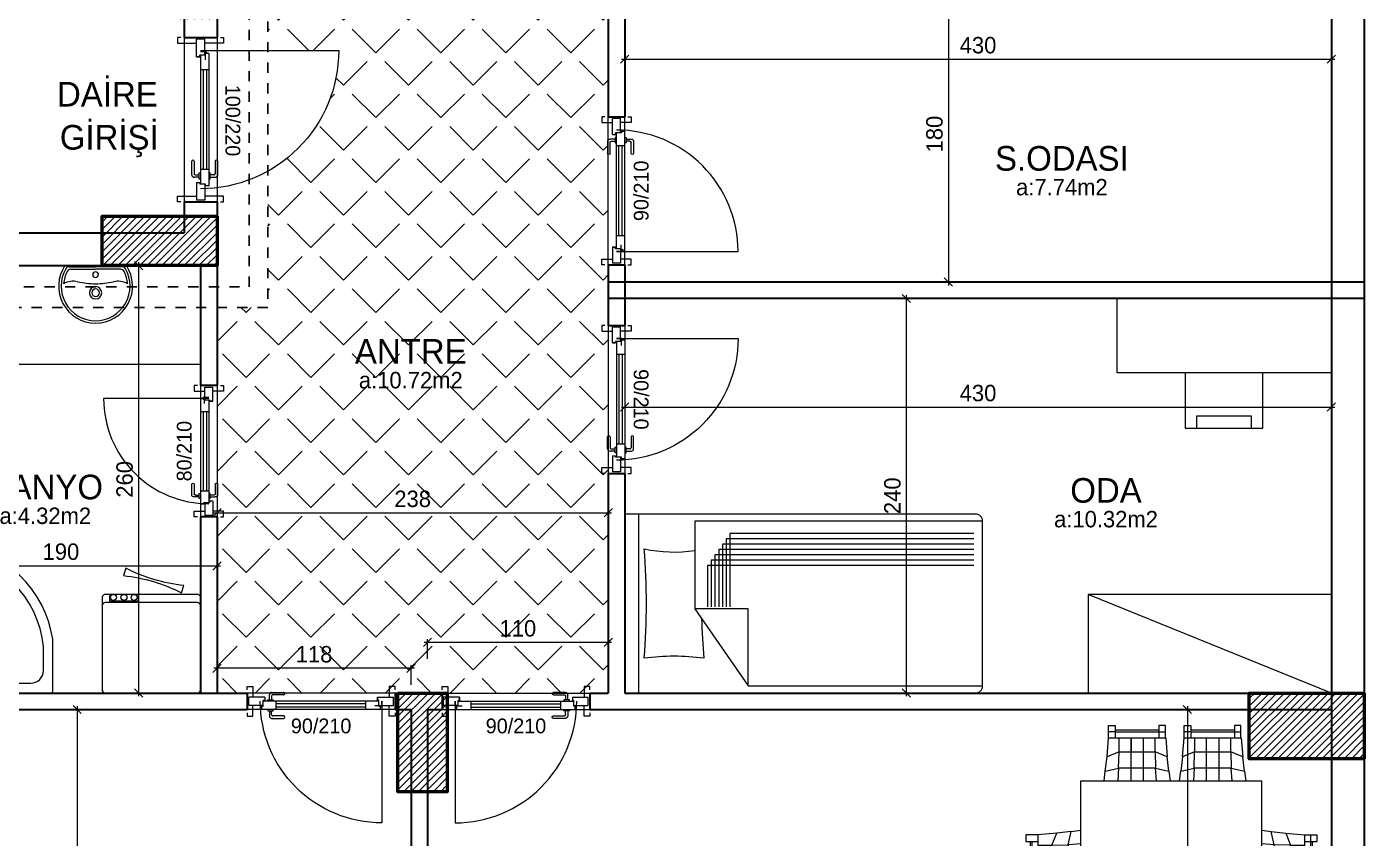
# Model space of a CAD drawing. Header units: centimetres. Extents: x 562865 to 1310255, y -148070 to 32737.
# Drawn here: x 648297 to 649111, y -26458 to -25964 of the extents above; entities that cross this region are included whole.
import ezdxf
from ezdxf.enums import TextEntityAlignment as Align

# ---------------------------------------------------------------- set-up
doc = ezdxf.new("R2010")
doc.units = ezdxf.units.CM
doc.header["$LTSCALE"] = 2.5
doc.linetypes.add('DASHED', pattern=[0.25, 0.125, -0.125])
doc.layers.get('0').update_dxf_attribs({"color": 86})
for name, color, linetype in [('alan', 7, 'Continuous'), ('kapi-yazi', 7, 'Continuous'), ('mahal', 7, 'Continuous'), ('tarama', 173, 'Continuous'), ('TARAMA KOLON', 252, 'Continuous')]:
    doc.layers.add(name, color=color, linetype=linetype)
for name, color, linetype, lineweight in [('DUVAR', 4, 'Continuous', 30), ('duvar-kesim', 7, 'Continuous', 0), ('iç ölçü', 106, 'Continuous', 18), ('kapi', 9, 'Continuous', 0), ('kolon', 1, 'Continuous', 53), ('TEFRIS', 33, 'Continuous', 0)]:
    doc.layers.add(name, color=color, linetype=linetype, lineweight=lineweight)
doc.styles.add('PINAR', font='comic.ttf')
doc.dimstyles.new('TEMİZ ÖLÇÜ', dxfattribs={"dimtxt": 10, "dimasz": 5, "dimexe": 1.8, "dimexo": 0.625, "dimgap": 3, "dimtad": 1, "dimdec": 0, "dimrnd": 0.5, "dimzin": 1, "dimdsep": 46, "dimtxsty": 'PINAR', "dimblk": 'OBLIQUE', "dimcen": 0.9, "dimdle": 2, "dimclrd": 256, "dimclre": 256, "dimclrt": 7, "dimadec": 0, "dimazin": 0, "dimtfac": 1, "dimtdec": 0, "dimtofl": 0, "dimtmove": 2, "dimatfit": 2, "dimfxl": 10, "dimfxlon": 1, "dimlwd": -1, "dimlwe": -1, "dimarcsym": 0})

# ---------------------------------------------------------------- blocks, each defined once
blk = doc.blocks.new('_Oblique')
at = {"color": 0, "linetype": 'ByBlock', "lineweight": -2}
blk.add_line((-0.5, -0.5), (0.5, 0.5), dxfattribs=at)
blk = doc.blocks.new('*D2248')
at = {"layer": 'Defpoints', "color": 0}
for p in [(648298.61, -26109.39), (648298.61, -26369.39), (648365.49, -26369.39)]:
    blk.add_point(p, dxfattribs=at)
at = {"layer": 'iç ölçü'}
for p, q in [((648365.49, -26107.39), (648365.49, -26371.39)), ((648355.49, -26109.39), (648367.29, -26109.39)), ((648355.49, -26369.39), (648367.29, -26369.39))]:
    blk.add_line(p, q, dxfattribs=at)
at = {"layer": 'iç ölçü', "linetype": 'ByBlock', "xscale": 5, "yscale": 5, "zscale": 5}
for p, rotation in [((648365.49, -26109.39), 90), ((648365.49, -26369.39), 270)]:
    blk.add_blockref('_Oblique', p, dxfattribs=dict(at, rotation=rotation))
at = {"layer": 'iç ölçü', "color": 7, "insert": (648356.98, -26239.39), "char_height": 10, "attachment_point": 5, "rotation": 90, "style": 'PINAR'}
blk.add_mtext('260', dxfattribs=at)
blk = doc.blocks.new('*D2249')
at = {"layer": 'Defpoints', "color": 0}
for p in [(648971.24, -26379.39), (648971.24, -26874.64), (649003.65, -26874.64)]:
    blk.add_point(p, dxfattribs=at)
at = {"layer": 'iç ölçü'}
for p, q in [((648993.65, -26379.39), (649005.45, -26379.39)), ((649003.65, -26377.39), (649003.65, -26876.64)), ((648993.65, -26874.64), (649005.45, -26874.64))]:
    blk.add_line(p, q, dxfattribs=at)
at = {"layer": 'iç ölçü', "linetype": 'ByBlock', "xscale": 5, "yscale": 5, "zscale": 5}
for p, rotation in [((649003.65, -26379.39), 90), ((649003.65, -26874.64), 270)]:
    blk.add_blockref('_Oblique', p, dxfattribs=dict(at, rotation=rotation))
at = {"layer": 'iç ölçü', "color": 7, "insert": (648995.05, -26627.01), "char_height": 10, "attachment_point": 5, "rotation": 90, "style": 'PINAR'}
blk.add_mtext('495', dxfattribs=at)
blk = doc.blocks.new('*D2258')
at = {"layer": 'Defpoints', "color": 0}
for p in [(648651.24, -26338.49), (648541.24, -26369.39), (648651.24, -26369.39)]:
    blk.add_point(p, dxfattribs=at)
at = {"layer": 'iç ölçü'}
for p, q in [((648539.24, -26338.49), (648653.24, -26338.49)), ((648541.24, -26348.49), (648541.24, -26336.69)), ((648651.24, -26348.49), (648651.24, -26336.69))]:
    blk.add_line(p, q, dxfattribs=at)
at = {"layer": 'iç ölçü', "linetype": 'ByBlock', "xscale": 5, "yscale": 5, "zscale": 5, "rotation": 180}
blk.add_blockref('_Oblique', (648541.24, -26338.49), dxfattribs=at)
at = {"layer": 'iç ölçü', "linetype": 'ByBlock', "xscale": 5, "yscale": 5, "zscale": 5}
blk.add_blockref('_Oblique', (648651.24, -26338.49), dxfattribs=at)
at = {"layer": 'iç ölçü', "color": 7, "insert": (648596.24, -26330.09), "char_height": 10, "attachment_point": 5, "style": 'PINAR'}
blk.add_mtext('110', dxfattribs=at)
blk = doc.blocks.new('*D2259')
at = {"layer": 'Defpoints', "color": 0}
for p in [(648413.2, -26354.33), (648413.2, -26369.39), (648531.24, -26369.39)]:
    blk.add_point(p, dxfattribs=at)
at = {"layer": 'iç ölçü'}
for p, q in [((648533.24, -26354.33), (648411.2, -26354.33)), ((648413.2, -26364.33), (648413.2, -26352.53)), ((648531.24, -26364.33), (648531.24, -26352.53))]:
    blk.add_line(p, q, dxfattribs=at)
at = {"layer": 'iç ölçü', "linetype": 'ByBlock', "xscale": 5, "yscale": 5, "zscale": 5, "rotation": 180}
blk.add_blockref('_Oblique', (648413.2, -26354.33), dxfattribs=at)
at = {"layer": 'iç ölçü', "linetype": 'ByBlock', "xscale": 5, "yscale": 5, "zscale": 5}
blk.add_blockref('_Oblique', (648531.24, -26354.33), dxfattribs=at)
at = {"layer": 'iç ölçü', "color": 7, "insert": (648472.22, -26345.87), "char_height": 10, "attachment_point": 5, "style": 'PINAR'}
blk.add_mtext('118', dxfattribs=at)
blk = doc.blocks.new('*D2261')
at = {"layer": 'Defpoints', "color": 0}
for p in [(648223.2, -26253.68), (648413.2, -26253.68), (648413.2, -26292.05)]:
    blk.add_point(p, dxfattribs=at)
at = {"layer": 'iç ölçü'}
for p, q in [((648223.2, -26282.05), (648223.2, -26293.85)), ((648413.2, -26282.05), (648413.2, -26293.85)), ((648221.2, -26292.05), (648415.2, -26292.05))]:
    blk.add_line(p, q, dxfattribs=at)
at = {"layer": 'iç ölçü', "linetype": 'ByBlock', "xscale": 5, "yscale": 5, "zscale": 5, "rotation": 180}
blk.add_blockref('_Oblique', (648223.2, -26292.05), dxfattribs=at)
at = {"layer": 'iç ölçü', "linetype": 'ByBlock', "xscale": 5, "yscale": 5, "zscale": 5}
blk.add_blockref('_Oblique', (648413.2, -26292.05), dxfattribs=at)
at = {"layer": 'iç ölçü', "color": 7, "insert": (648318.2, -26283.46), "char_height": 10, "attachment_point": 5, "style": 'PINAR'}
blk.add_mtext('190', dxfattribs=at)
blk = doc.blocks.new('*D2262')
at = {"layer": 'Defpoints', "color": 0}
for p in [(648309.81, -26379.39), (648309.81, -26739.39), (648328.05, -26739.39)]:
    blk.add_point(p, dxfattribs=at)
at = {"layer": 'iç ölçü'}
for p, q in [((648318.05, -26379.39), (648329.85, -26379.39)), ((648328.05, -26377.39), (648328.05, -26741.39)), ((648318.05, -26739.39), (648329.85, -26739.39))]:
    blk.add_line(p, q, dxfattribs=at)
at = {"layer": 'iç ölçü', "linetype": 'ByBlock', "xscale": 5, "yscale": 5, "zscale": 5}
for p, rotation in [((648328.05, -26379.39), 90), ((648328.05, -26739.39), 270)]:
    blk.add_blockref('_Oblique', p, dxfattribs=dict(at, rotation=rotation))
at = {"layer": 'iç ölçü', "color": 7, "insert": (648319.54, -26559.39), "char_height": 10, "attachment_point": 5, "rotation": 90, "style": 'PINAR'}
blk.add_mtext('360', dxfattribs=at)
blk = doc.blocks.new('*D2264')
at = {"layer": 'Defpoints', "color": 0}
for p in [(648413.2, -26248.79), (648651.24, -26258.79), (648651.24, -26259.7)]:
    blk.add_point(p, dxfattribs=at)
at = {"layer": 'iç ölçü'}
for p, q in [((648413.2, -26249.7), (648413.2, -26261.5)), ((648411.2, -26259.7), (648653.24, -26259.7)), ((648651.24, -26259.42), (648651.24, -26261.5))]:
    blk.add_line(p, q, dxfattribs=at)
at = {"layer": 'iç ölçü', "linetype": 'ByBlock', "xscale": 5, "yscale": 5, "zscale": 5, "rotation": 180}
blk.add_blockref('_Oblique', (648413.2, -26259.7), dxfattribs=at)
at = {"layer": 'iç ölçü', "linetype": 'ByBlock', "xscale": 5, "yscale": 5, "zscale": 5}
blk.add_blockref('_Oblique', (648651.24, -26259.7), dxfattribs=at)
at = {"layer": 'iç ölçü', "color": 7, "insert": (648532.22, -26251.32), "char_height": 10, "attachment_point": 5, "style": 'PINAR'}
blk.add_mtext('238', dxfattribs=at)
blk = doc.blocks.new('fm-door1')
at = {"linetype": 'Continuous'}
for p, q in [((0, 25), (0, -25)), ((100, 25), (0, 25)), ((79.7, 31.8), (79.7, -0.3)), ((84, 27.6), (127.8, 27.6)), ((90, 50), (910, 50)), ((90, 50), (90, 30)), ((100, 30), (90, 30)), ((100, 30), (100, -5)), ((100, 30), (100, -5)), ((100, 0), (900, 0)), ((190, 50), (190, 0)), ((810, 50), (810, 0)), ((910, 30), (900, 30)), ((900, 30), (900, -5)), ((900, 25), (1000, 25)), ((910, 50), (910, 30)), ((1000, 25), (1000, -25)), ((110, -25), (0, -25)), ((100, -5), (110, -5)), ((110, -5), (100, -5)), ((110, -5), (110, -25)), ((110, -25), (110, -5)), ((890, -25), (890, -5)), ((890, -5), (900, -5)), ((890, -25), (1000, -25))]:
    blk.add_line(p, q, dxfattribs=at)
at = {"color": 8, "linetype": 'Continuous'}
for p, q in [((190, 35), (810, 35)), ((190, 15), (810, 15))]:
    blk.add_line(p, q, dxfattribs=at)
at = {"linetype": 'Continuous'}
for points in [[(857.6, 58.1), (857.6, 88.9, 0.414214), (842.4, 104.1), (758.6, 104.1, 1), (758.6, 88.9), (834.8, 88.9, -0.414214), (842.4, 81.3), (842.4, 58.1)], [(857.6, -8.1), (857.6, -38.9, -0.414214), (842.4, -54.1), (758.6, -54.1, -1), (758.6, -38.9), (834.8, -38.9, 0.414214), (842.4, -31.3), (842.4, -8.1)]]:
    blk.add_lwpolyline(points, format="xyb", dxfattribs=at)
for points in [[(869, 50), (869, 58.1), (831, 58.1), (831, 50)], [(869, 0), (869, -8.1), (831, -8.1), (831, 0)]]:
    blk.add_lwpolyline(points, dxfattribs=at)
blk.add_circle((84, 31.8), 4.26, dxfattribs=at)
blk = doc.blocks.new('Lav-1')
for p, q in [((-18.7083, 0), (18.7083, 0)), ((-15.105, -2.2), (0, -2.2)), ((15.105, -2.2), (0, -2.2))]:
    blk.add_line(p, q)
at = {"color": 8}
for p in [(-15.9925, -0.7), (15.9925, -0.7)]:
    blk.add_line(p, (0, -0.7), dxfattribs=at)
for centre, radius, start, end in [((0, -12.5), 22.5, 146.251011, 270), ((0, -12.5), 22.5, 270, 33.748989), ((0, -12.5), 19.5, 152.688782, 175.764074), ((-15.105, -4.7), 2.5, 90, 152.688782), ((15.105, -4.7), 2.5, 27.311218, 90), ((0, -12.5), 19.5, 4.235926, 27.311218), ((-13.5377, -21.504), 12, 77.387843, 119.499625), ((0, 39), 50, 257.387843, 270), ((0, 39), 50, 270, 282.612157), ((13.5377, -21.504), 12, 60.500375, 102.612157)]:
    blk.add_arc(centre, radius, start, end)
for centre, radius, start, end in [((0, -12.5), 21, 149.821029, 270), ((-15.9925, -3.2), 2.5, 90, 149.821029), ((0, -5.5), 1.75, 90, 270), ((0, -12.5), 21, 270, 30.178971), ((0, -5.5), 1.75, 270, 90), ((15.9925, -3.2), 2.5, 30.178971, 90), ((0, -16.5), 3.75, 90, 270), ((0, -16.5), 2.3, 90, 270), ((0, -16.5), 3.75, 270, 90), ((0, -16.5), 2.3, 270, 90)]:
    blk.add_arc(centre, radius, start, end, dxfattribs=at)
blk = doc.blocks.new('C.Mak')
at = {"color": 8}
for p, q in [((25.69, -56.11), (8.15, -56.11)), ((8.15, -56.11), (8.15, -59.29)), ((25.69, -59.29), (25.69, -56.11))]:
    blk.add_line(p, q, dxfattribs=at)
blk.add_lwpolyline([(-27.67, 0, 0.414214), (-29.72, -2.05), (-29.72, -57.95, 0.414214), (-27.67, -60), (28.23, -60, 0.414214), (30.28, -57.95), (30.28, -2.05, 0.414214), (28.23, 0)], format="xyb", close=True)
blk.add_lwpolyline([(-29.72, -52.95, 0.414214), (-27.67, -55), (28.23, -55, 0.414214), (30.28, -52.95)], format="xyb")
blk.add_lwpolyline([(15.87, -75.96), (17.21, -71.43, -0.091234), (-18.18, -60.91), (-19.53, -65.44, -0.091234)], format="xyb", close=True, dxfattribs=at)
for centre in [(10.72, -58.18), (16.92, -58.18), (23.32, -58.18)]:
    blk.add_circle(centre, 1.82, dxfattribs=at)
blk = doc.blocks.new('Dus-1')
for points in [[(90.17, -30.9), (90.17, -1.18, 0.414214), (88.99, 0), (0, 0)], [(0, 0), (0, -88.82, 0.414214), (1.18, -90), (32.74, -90)], [(84.75, -27.05), (84.75, -13.27, 0.414214), (77.1, -5.62), (13.68, -5.62, 0.414214), (6.03, -13.27), (6.03, -76.68, 0.414214), (13.68, -84.33), (28.13, -84.33)]]:
    blk.add_lwpolyline(points, format="xyb")
at = {"color": 8}
for radius in [4.36, 3.36]:
    blk.add_circle((18.4, -18.38), radius, dxfattribs=at)
for centre, radius, start, end in [((22.42, -22.07), 62.53, 275.23511, 355.43389), ((22.48, -22.58), 68.19, 278.64966, 352.99976)]:
    blk.add_arc(centre, radius, start, end)
blk = doc.blocks.new('Table-3')
at = {"color": 33}
for p, q in [((-37.64, 84.6), (-33.63, 84.6)), ((-37.64, 77.23), (-37.64, 84.6)), ((-33.63, 84.6), (-33.63, 77.23)), ((-33.63, 81.9), (-7.07, 81.9)), ((-7.07, 84.6), (-7.07, 77.23)), ((-3.12, 84.6), (-7.07, 84.6)), ((-3.12, 77.23), (-3.12, 84.6)), ((8.32, 84.6), (12.33, 84.6)), ((8.32, 77.23), (8.32, 84.6)), ((12.33, 84.6), (12.33, 77.23)), ((12.39, 81.9), (38.88, 81.9)), ((38.88, 84.6), (38.88, 77.23)), ((42.89, 84.6), (38.88, 84.6)), ((42.89, 77.23), (42.89, 84.6)), ((-37.7, 77.23), (-2.93, 77.23)), ((-33.63, 80.85), (-37.64, 80.85)), ((-33.56, 80.85), (-3.12, 80.85)), ((12.33, 80.85), (8.32, 80.85)), ((8.32, 77.23), (43.03, 77.23)), ((12.39, 80.85), (42.89, 80.85)), ((-54.53, 51.07), (55.45, 51.07)), ((-54.53, -48.92), (-54.53, 51.07)), ((55.45, 51.07), (55.45, -48.92)), ((-88.12, 18.13), (-88.12, 14.12)), ((-80.69, 18.13), (-88.12, 18.13)), ((-80.69, 18.2), (-80.69, -16.58)), ((81.61, 18.2), (81.61, -16.58)), ((81.61, 18.13), (89.04, 18.13)), ((85.23, 18.13), (85.23, -16.44)), ((89.04, 18.13), (89.04, 14.12)), ((-88.12, 14.12), (-80.69, 14.12)), ((-85.36, 14.12), (-85.36, -12.43)), ((-84.31, 14.12), (-84.31, -16.44)), ((81.61, 14.12), (89.04, 14.12)), ((86.28, 14.12), (86.28, -12.43)), ((-88.12, -12.43), (-88.12, -16.44)), ((-80.69, -12.43), (-88.12, -12.43)), ((81.61, -12.43), (89.04, -12.43)), ((89.04, -12.43), (89.04, -16.44)), ((-88.12, -16.44), (-80.69, -16.44)), ((89.04, -16.44), (81.61, -16.44)), ((55.45, -48.92), (-54.53, -48.92)), ((-2.93, -75.15), (-37.7, -75.15)), ((-37.64, -82.51), (-37.64, -75.15)), ((-3.12, -78.76), (-37.64, -78.76)), ((-33.63, -75.15), (-33.63, -82.51)), ((-33.63, -79.82), (-7.07, -79.82)), ((-7.07, -78.76), (-7.07, -75.15)), ((-7.07, -78.83), (-7.07, -79.82)), ((-7.07, -79.88), (-7.07, -82.51)), ((-3.12, -75.15), (-3.12, -82.51)), ((43.03, -75.15), (8.32, -75.15)), ((8.32, -82.51), (8.32, -75.15)), ((8.32, -78.76), (42.89, -78.76)), ((12.33, -75.15), (12.33, -82.51)), ((12.33, -79.82), (38.88, -79.82)), ((38.88, -75.15), (38.88, -79.82)), ((38.88, -79.88), (38.88, -82.51)), ((42.89, -82.51), (42.89, -75.15)), ((-33.63, -82.51), (-37.64, -82.51)), ((-7.07, -82.51), (-3.12, -82.51)), ((12.33, -82.51), (8.32, -82.51)), ((42.89, -82.51), (38.88, -82.51))]:
    blk.add_line(p, q, dxfattribs=at)
for p, q in [((-38.62, 65.66), (-37.7, 77.23)), ((-31.32, 68.69), (-31.32, 77.23)), ((-24.03, 51), (-24.03, 77.23)), ((-23.96, 77.23), (-24.03, 68.69)), ((-16.66, 77.23), (-16.66, 51)), ((-9.37, 68.69), (-9.37, 77.23)), ((-2.93, 77.23), (-2, 65.66)), ((7.33, 65.66), (8.32, 77.23)), ((14.69, 77.23), (14.69, 68.69)), ((21.99, 51), (21.99, 77.23)), ((29.35, 77.23), (29.35, 51)), ((36.65, 68.69), (36.65, 77.23)), ((43.03, 77.23), (43.95, 65.66)), ((-39.67, 56.85), (-38.62, 65.66)), ((-31.32, 68.69), (-38.62, 65.66)), ((-31.59, 58.7), (-31.32, 68.69)), ((-31.32, 68.69), (-9.37, 68.69)), ((-9.37, 68.69), (-9.1, 58.7)), ((-2, 65.66), (-9.37, 68.69)), ((-0.95, 56.85), (-2, 65.66)), ((7.33, 65.66), (6.28, 56.85)), ((14.69, 68.69), (7.33, 65.66)), ((14.43, 58.7), (14.69, 68.69)), ((14.69, 68.69), (36.65, 68.69)), ((36.65, 68.69), (36.91, 58.7)), ((43.95, 65.66), (36.65, 68.69)), ((45.06, 56.85), (43.95, 65.66)), ((-39.67, 56.85), (-31.59, 58.7)), ((-31.59, 58.7), (-32.11, 51)), ((-9.1, 58.7), (-31.59, 58.7)), ((-9.1, 58.7), (-0.95, 56.85)), ((-8.51, 51), (-9.1, 58.7)), ((6.28, 56.85), (14.43, 58.7)), ((14.43, 58.7), (13.9, 51)), ((36.91, 58.7), (14.43, 58.7)), ((36.91, 58.7), (45.06, 56.85)), ((37.5, 51), (36.91, 58.7)), ((-40.4, 51.07), (-39.67, 56.85)), ((-0.95, 56.85), (-0.16, 51.07)), ((5.56, 51.07), (6.28, 56.85)), ((45.06, 56.85), (45.85, 51.07)), ((-69.19, 19.12), (-80.69, 18.2)), ((-72.15, 11.82), (-69.19, 19.12)), ((-60.38, 20.17), (-69.19, 19.12)), ((-62.22, 12.02), (-60.38, 20.17)), ((-60.38, 20.17), (-54.53, 20.9)), ((55.52, 20.9), (61.24, 20.17)), ((63.08, 12.02), (61.24, 20.17)), ((61.24, 20.17), (70.11, 19.12)), ((70.11, 19.12), (81.61, 18.2)), ((70.11, 19.12), (73.07, 11.82)), ((-80.69, 11.82), (-72.15, 11.82)), ((-72.15, 11.82), (-62.22, 12.02)), ((-72.15, -10.13), (-72.15, 11.82)), ((-54.46, 12.61), (-62.22, 12.02)), ((-62.22, 12.02), (-62.22, -10.4)), ((63.08, 12.02), (55.45, 12.61)), ((63.08, -10.4), (63.08, 12.02)), ((73.07, 11.82), (63.08, 12.02)), ((73.07, -10.13), (73.07, 11.82)), ((73.07, 11.82), (81.61, 11.82)), ((-54.46, 4.46), (-80.69, 4.46)), ((55.45, 4.46), (81.61, 4.46)), ((-80.69, -2.84), (-54.46, -2.84)), ((81.61, -2.84), (55.45, -2.84)), ((-72.15, -10.13), (-80.69, -10.13)), ((-62.22, -10.4), (-72.15, -10.13)), ((-69.19, -17.5), (-72.15, -10.13)), ((-62.22, -10.4), (-54.46, -11.05)), ((-60.38, -18.55), (-62.22, -10.4)), ((55.45, -11.05), (63.08, -10.4)), ((63.08, -10.4), (61.24, -18.55)), ((73.07, -10.13), (63.08, -10.4)), ((70.11, -17.5), (73.07, -10.13)), ((81.61, -10.13), (73.07, -10.13)), ((-80.69, -16.58), (-69.19, -17.5)), ((-60.38, -18.55), (-69.19, -17.5)), ((-54.53, -19.34), (-60.38, -18.55)), ((61.24, -18.55), (55.52, -19.34)), ((61.24, -18.55), (70.11, -17.5)), ((81.61, -16.58), (70.11, -17.5)), ((-39.67, -54.77), (-40.4, -48.98)), ((-31.59, -56.61), (-39.67, -54.77)), ((-39.67, -54.77), (-38.62, -63.58)), ((-31.59, -56.61), (-32.18, -48.92)), ((-31.32, -66.6), (-31.59, -56.61)), ((-9.1, -56.61), (-31.59, -56.61)), ((-24.03, -48.92), (-24.03, -75.15)), ((-16.66, -48.92), (-16.66, -75.15)), ((-9.37, -66.6), (-9.1, -56.61)), ((-9.1, -56.61), (-8.45, -48.92)), ((-0.95, -54.77), (-9.1, -56.61)), ((-2, -63.58), (-0.95, -54.77)), ((-0.16, -48.98), (-0.95, -54.77)), ((6.28, -54.77), (5.56, -48.98)), ((6.28, -54.77), (14.43, -56.61)), ((7.33, -63.58), (6.28, -54.77)), ((14.43, -56.61), (13.84, -48.92)), ((14.43, -56.61), (14.69, -66.6)), ((36.91, -56.61), (14.43, -56.61)), ((21.99, -48.92), (21.99, -75.15)), ((29.35, -75.15), (29.35, -48.92)), ((36.65, -66.6), (36.91, -56.61)), ((37.57, -48.92), (36.91, -56.61)), ((36.91, -56.61), (45.06, -54.77)), ((45.06, -54.77), (43.95, -63.58)), ((45.06, -54.77), (45.85, -48.98)), ((-38.62, -63.58), (-31.32, -66.6)), ((-37.7, -75.15), (-38.62, -63.58)), ((-9.37, -66.6), (-2, -63.58)), ((-2.93, -75.15), (-2, -63.58)), ((7.33, -63.58), (8.32, -75.15)), ((14.69, -66.6), (7.33, -63.58)), ((43.95, -63.58), (36.65, -66.6)), ((43.03, -75.15), (43.95, -63.58)), ((-31.32, -66.6), (-31.32, -75.15)), ((-31.32, -66.6), (-9.37, -66.6)), ((-23.96, -75.15), (-24.03, -66.6)), ((-9.37, -75.15), (-9.37, -66.6)), ((14.69, -66.6), (36.65, -66.6)), ((14.69, -75.15), (14.69, -66.6)), ((36.65, -66.6), (36.65, -75.15))]:
    blk.add_line(p, q)
blk = doc.blocks.new('*D2312')
at = {"layer": 'Defpoints', "color": 0}
for p in [(648878.56, -25939.39), (648858.23, -26119.39), (648878.56, -26119.39)]:
    blk.add_point(p, dxfattribs=at)
at = {"layer": 'iç ölçü'}
for p, q in [((648868.23, -25939.39), (648856.43, -25939.39)), ((648858.23, -25937.39), (648858.23, -26121.39)), ((648868.23, -26119.39), (648856.43, -26119.39))]:
    blk.add_line(p, q, dxfattribs=at)
at = {"layer": 'iç ölçü', "linetype": 'ByBlock', "xscale": 5, "yscale": 5, "zscale": 5}
for p, rotation in [((648858.23, -25939.39), 90), ((648858.23, -26119.39), 270)]:
    blk.add_blockref('_Oblique', p, dxfattribs=dict(at, rotation=rotation))
at = {"layer": 'iç ölçü', "color": 7, "insert": (648849.77, -26029.39), "char_height": 10, "attachment_point": 5, "rotation": 90, "style": 'PINAR'}
blk.add_mtext('180', dxfattribs=at)
blk = doc.blocks.new('*D2313')
at = {"layer": 'Defpoints', "color": 0}
for p in [(648837.6, -26129.39), (648832.6, -26369.39), (648837.6, -26369.39)]:
    blk.add_point(p, dxfattribs=at)
at = {"layer": 'iç ölçü'}
for p, q in [((648836.98, -26129.39), (648830.8, -26129.39)), ((648832.6, -26127.39), (648832.6, -26371.39)), ((648836.98, -26369.39), (648830.8, -26369.39))]:
    blk.add_line(p, q, dxfattribs=at)
at = {"layer": 'iç ölçü', "linetype": 'ByBlock', "xscale": 5, "yscale": 5, "zscale": 5}
for p, rotation in [((648832.6, -26129.39), 90), ((648832.6, -26369.39), 270)]:
    blk.add_blockref('_Oblique', p, dxfattribs=dict(at, rotation=rotation))
at = {"layer": 'iç ölçü', "color": 7, "insert": (648824.19, -26249.39), "char_height": 10, "attachment_point": 5, "rotation": 90, "style": 'PINAR'}
blk.add_mtext('240', dxfattribs=at)
blk = doc.blocks.new('*D2314')
at = {"layer": 'Defpoints', "color": 0}
for p in [(648661.24, -26179.38), (649091.24, -26179.38), (649091.24, -26195.4)]:
    blk.add_point(p, dxfattribs=at)
at = {"layer": 'iç ölçü'}
for p, q in [((648661.24, -26185.4), (648661.24, -26197.2)), ((649091.24, -26185.4), (649091.24, -26197.2)), ((648659.24, -26195.4), (649093.24, -26195.4))]:
    blk.add_line(p, q, dxfattribs=at)
at = {"layer": 'iç ölçü', "linetype": 'ByBlock', "xscale": 5, "yscale": 5, "zscale": 5, "rotation": 180}
blk.add_blockref('_Oblique', (648661.24, -26195.4), dxfattribs=at)
at = {"layer": 'iç ölçü', "linetype": 'ByBlock', "xscale": 5, "yscale": 5, "zscale": 5}
blk.add_blockref('_Oblique', (649091.24, -26195.4), dxfattribs=at)
at = {"layer": 'iç ölçü', "color": 7, "insert": (648876.24, -26186.97), "char_height": 10, "attachment_point": 5, "style": 'PINAR'}
blk.add_mtext('430', dxfattribs=at)
blk = doc.blocks.new('*D2315')
at = {"layer": 'Defpoints', "color": 0}
for p in [(648661.24, -25979.14), (649091.24, -25979.14), (649091.24, -25983.78)]:
    blk.add_point(p, dxfattribs=at)
at = {"layer": 'iç ölçü'}
for p, q in [((648659.24, -25983.78), (649093.24, -25983.78)), ((648661.24, -25979.77), (648661.24, -25985.58)), ((649091.24, -25979.77), (649091.24, -25985.58))]:
    blk.add_line(p, q, dxfattribs=at)
at = {"layer": 'iç ölçü', "linetype": 'ByBlock', "xscale": 5, "yscale": 5, "zscale": 5, "rotation": 180}
blk.add_blockref('_Oblique', (648661.24, -25983.78), dxfattribs=at)
at = {"layer": 'iç ölçü', "linetype": 'ByBlock', "xscale": 5, "yscale": 5, "zscale": 5}
blk.add_blockref('_Oblique', (649091.24, -25983.78), dxfattribs=at)
at = {"layer": 'iç ölçü', "color": 7, "insert": (648876.24, -25975.35), "char_height": 10, "attachment_point": 5, "style": 'PINAR'}
blk.add_mtext('430', dxfattribs=at)
blk = doc.blocks.new('G$C0735DA1E')
at = {"color": 42}
for p, q in [((0, 108.9), (0, 0)), ((8.51, 108.9), (0, 108.9)), ((8.51, 0), (8.51, 108.9)), ((217.8, 104.59), (42.74, 104.59)), ((42.74, 104.59), (42.74, 51.22)), ((42.74, 51.22), (75.09, 4.31)), ((75.09, 51.22), (42.74, 51.22)), ((75.09, 4.31), (75.09, 51.22)), ((10.29, 0), (0, 0)), ((75.09, 4.31), (217.8, 4.31))]:
    blk.add_line(p, q, dxfattribs=at)
for p, q in [((213.49, 108.9), (8.51, 108.9)), ((217.8, 4.31), (217.8, 104.59)), ((8.51, 0), (213.49, 0))]:
    blk.add_line(p, q)
at = {"color": 8}
for p, q in [((59.48, 90.51), (59.48, 52.43)), ((212.41, 90.51), (59.48, 90.51)), ((61.77, 93.74), (61.77, 52.43)), ((212.41, 93.74), (61.77, 93.74)), ((64.05, 96.98), (64.05, 52.43)), ((212.41, 96.98), (64.05, 96.98)), ((212.41, 84.04), (54.92, 84.04)), ((54.92, 84.04), (54.92, 52.43)), ((212.41, 87.27), (57.2, 87.27)), ((57.2, 87.27), (57.2, 52.43)), ((212.41, 77.57), (50.35, 77.57)), ((50.35, 77.57), (50.35, 52.43)), ((212.41, 80.8), (52.63, 80.8)), ((52.63, 80.8), (52.63, 52.43))]:
    blk.add_line(p, q, dxfattribs=at)
for centre, start, end in [((213.49, 104.59), 359.99996, 90.00004), ((213.49, 4.31), 269.99996, 0.00004)]:
    blk.add_arc(centre, 4.31, start, end)
for centre, radius, start, end in [((-392.71, 54.41), 405.93, 355.2981, 4.7019), ((30.01, 173.57), 87.79, 258.06799, 278.34062), ((417.07, 54.41), 370.41, 181.39769, 185.15396), ((30.01, -112.77), 135.13, 82.28082, 97.71918)]:
    blk.add_arc(centre, radius, start, end, dxfattribs=at)
blk = doc.blocks.new('G$C7B943698')
at = {"layer": 'TEFRIS'}
blk.add_lwpolyline([(41.29, 45.15), (41.29, 78.78), (88.6, 78.78), (88.6, 45.15)], dxfattribs=at)
for points in [[(48.1, 78.78), (81.62, 78.78), (81.62, 71.66), (48.1, 71.66)], [(0, 0), (130.27, 0), (130.27, 45.15), (0, 45.15)]]:
    blk.add_lwpolyline(points, close=True, dxfattribs=at)
blk = doc.blocks.new('SB')
at = {"layer": 'TARAMA KOLON'}
h = blk.add_hatch(dxfattribs=at)
h.set_pattern_fill('ANSI31', color=256, angle=7e-15)
h.paths.add_polyline_path([(655327.34, -25829.39), (655302.34, -25829.39), (655302.34, -25959.39), (655327.34, -25959.39)])
h.paths.add_polyline_path([(655437.34, -24424.14), (655477.34, -24424.14), (655477.34, -24494.14), (655437.34, -24494.14)])
h.paths.add_polyline_path([(655327.34, -25359.39), (655297.34, -25359.39), (655297.34, -25469.39), (655327.34, -25469.39)])
h.paths.add_polyline_path([(655327.34, -26079.39), (655327.34, -26109.39), (655257.34, -26109.39), (655257.34, -26079.39)])
h.paths.add_polyline_path([(654229.3, -24849.39), (654229.3, -24889.39), (654299.3, -24889.39), (654299.3, -24849.39)])
h.paths.add_polyline_path([(654269.3, -25899.39), (654229.3, -25899.39), (654229.3, -25829.39), (654269.3, -25829.39)])
h.paths.add_polyline_path([(654229.3, -25444.39), (654229.3, -25469.39), (654379.3, -25469.39), (654379.3, -25444.39)])
h.paths.add_polyline_path([(655112.34, -26369.39), (655142.34, -26369.39), (655142.34, -26429.39), (655112.34, -26429.39)])
h.paths.add_polyline_path([(654997.34, -26079.39), (654997.34, -26109.39), (654927.34, -26109.39), (654927.34, -26079.39)])
h.paths.add_polyline_path([(655437.34, -24889.39), (655467.34, -24889.39), (655467.34, -24829.39), (655437.34, -24829.39)])
h.paths.add_polyline_path([(655112.34, -26834.64), (655142.34, -26834.64), (655142.34, -26894.64), (655112.34, -26894.64)])
h.paths.add_polyline_path([(654787.34, -26369.39), (654817.34, -26369.39), (654817.34, -26429.39), (654787.34, -26429.39)])
h.paths.add_polyline_path([(655437.34, -26824.64), (655477.34, -26824.64), (655477.34, -26894.64), (655437.34, -26894.64)])
h.paths.add_polyline_path([(654299.3, -26369.39), (654299.3, -26409.39), (654229.3, -26409.39), (654229.3, -26369.39)])
h.paths.add_polyline_path([(654777.34, -26824.64), (654817.34, -26824.64), (654817.34, -26894.64), (654777.34, -26894.64)])
h.paths.add_polyline_path([(655437.34, -26369.39), (655467.34, -26369.39), (655467.34, -26429.39), (655437.34, -26429.39)])
h.paths.add_polyline_path([(655985.38, -25829.39), (656025.38, -25829.39), (656025.38, -25899.39), (655985.38, -25899.39)])
h.paths.add_polyline_path([(654927.34, -25959.39), (654927.34, -25359.39), (655177.34, -25359.39), (655177.34, -25389.39), (654952.35, -25389.39), (654952.35, -25729.39), (655177.34, -25729.39), (655177.34, -25754.39), (654952.34, -25754.39), (654952.34, -25934.39), (655177.34, -25934.39), (655177.34, -25959.39)])
h.paths.add_polyline_path([(654777.34, -24424.14), (654817.34, -24424.14), (654817.34, -24494.14), (654777.34, -24494.14)])
h.paths.add_polyline_path([(655985.38, -26824.64), (656025.38, -26824.64), (656025.38, -26894.64), (655985.38, -26894.64)])
h.paths.add_polyline_path([(654229.3, -24424.14), (654269.3, -24424.14), (654269.3, -24494.14), (654229.3, -24494.14)])
h.paths.add_polyline_path([(655107.34, -24424.14), (655147.34, -24424.14), (655147.34, -24494.14), (655107.34, -24494.14)])
h.paths.add_polyline_path([(655985.38, -24424.14), (656025.38, -24424.14), (656025.38, -24494.14), (655985.38, -24494.14)])
h.paths.add_polyline_path([(656025.38, -24849.39), (656025.38, -24889.39), (655955.38, -24889.39), (655955.38, -24849.39)])
h.paths.add_polyline_path([(654817.34, -24889.39), (654787.34, -24889.39), (654787.34, -24829.39), (654817.34, -24829.39)])
h.paths.add_polyline_path([(655114.84, -24849.39), (655139.84, -24849.39), (655139.84, -24999.39), (655114.84, -24999.39)])
h.paths.add_polyline_path([(656025.38, -26369.39), (656025.38, -26409.39), (655955.38, -26409.39), (655955.38, -26369.39)])
h.paths.add_polyline_path([(654229.3, -26824.64), (654269.3, -26824.64), (654269.3, -26894.64), (654229.3, -26894.64)])
h.paths.add_polyline_path([(656025.38, -25444.39), (656025.38, -25469.39), (655875.38, -25469.39), (655875.38, -25444.39)])
at = {"layer": 'kolon'}
for points in [[(655327.34, -26079.39), (655327.34, -26109.39), (655257.34, -26109.39), (655257.34, -26079.39)], [(655437.34, -26369.39), (655467.34, -26369.39), (655467.34, -26429.39), (655437.34, -26429.39)], [(656025.38, -26369.39), (656025.38, -26409.39), (655955.38, -26409.39), (655955.38, -26369.39)]]:
    blk.add_lwpolyline(points, close=True, dxfattribs=at)

msp = doc.modelspace()

# ---------------------------------------------------------------- hatches: boundary and pattern name
at = {"layer": 'tarama'}
h = msp.add_hatch(dxfattribs=at)
h.set_pattern_fill('ANGLE', color=256, scale=4, angle=45)
h.set_pattern_definition([(45, (-6914.145, 0), (-19.7565635, 19.7565635), [20.32, -7.62]), (135, (-6914.145, 0), (-19.7565635, -19.7565635), [20.32, -7.62])])
edge = h.paths.add_edge_path()
edge.add_line((648431.52, -26369.39), (648435.02, -26369.39))
edge.add_line((648435.02, -26369.39), (648445.48, -26369.39))
edge.add_ellipse((648446.39, -26370.5), major_axis=(0, -1.52), ratio=0.88, start_angle=540, end_angle=582.86953, ccw=False)
edge.add_line((648446.39, -26368.98), (648453.77, -26368.98))
edge.add_ellipse((648453.77, -26369.74), major_axis=(0, -0.76), ratio=0.88, start_angle=477.76263, end_angle=540, ccw=False)
edge.add_line((648454.36, -26369.39), (648518.02, -26369.39))
edge.add_line((648518.02, -26369.39), (648521.52, -26369.39))
edge.add_line((648521.52, -26369.39), (648550.08, -26369.39))
edge.add_line((648550.08, -26369.39), (648553.58, -26369.39))
edge.add_line((648553.58, -26369.39), (648617.25, -26369.39))
edge.add_ellipse((648617.84, -26369.74), major_axis=(0, -0.76), ratio=0.88, start_angle=180, end_angle=242.23737, ccw=False)
edge.add_line((648617.84, -26368.98), (648625.22, -26368.98))
edge.add_ellipse((648625.22, -26370.5), major_axis=(0, -1.52), ratio=0.88, start_angle=137.13047, end_angle=180, ccw=False)
edge.add_line((648626.13, -26369.39), (648636.58, -26369.39))
edge.add_line((648636.58, -26369.39), (648640.08, -26369.39))
edge.add_line((648640.08, -26369.39), (648651.24, -26369.39))
edge.add_line((648651.24, -26369.39), (648651.24, -26235.75))
edge.add_line((648651.24, -26235.75), (648651.24, -26232.25))
edge.add_line((648651.24, -26232.25), (648651.24, -26221.79))
edge.add_ellipse((648652.35, -26220.88), major_axis=(1.52, 0), ratio=0.88, start_angle=540, end_angle=582.86953, ccw=False)
edge.add_line((648650.83, -26220.88), (648650.83, -26213.51))
edge.add_ellipse((648651.59, -26213.51), major_axis=(0.76, 0), ratio=0.88, start_angle=477.76263, end_angle=540, ccw=False)
edge.add_line((648651.24, -26212.92), (648651.24, -26149.25))
edge.add_line((648651.24, -26149.25), (648651.24, -26145.75))
edge.add_line((648651.24, -26145.75), (648651.24, -26129.39))
edge.add_line((648651.24, -26129.39), (648651.24, -26119.39))
edge.add_line((648651.24, -26119.39), (648651.24, -26108.9))
edge.add_line((648651.24, -26108.9), (648651.24, -26105.4))
edge.add_line((648651.24, -26105.4), (648651.24, -26041.73))
edge.add_ellipse((648651.59, -26041.14), major_axis=(0.76, 0), ratio=0.88, start_angle=180, end_angle=242.23737, ccw=False)
edge.add_line((648650.83, -26041.14), (648650.83, -26033.77))
edge.add_ellipse((648652.35, -26033.77), major_axis=(1.52, 0), ratio=0.88, start_angle=137.13047, end_angle=180, ccw=False)
edge.add_line((648651.24, -26032.86), (648651.24, -26022.4))
edge.add_line((648651.24, -26022.4), (648651.24, -26018.9))
edge.add_line((648651.24, -26018.9), (648651.24, -25939.39))
edge.add_line((648651.24, -25939.39), (648633.2, -25939.39))
edge.add_line((648633.2, -25939.39), (648629.7, -25939.39))
edge.add_line((648629.7, -25939.39), (648619.24, -25939.39))
edge.add_ellipse((648618.33, -25938.27), major_axis=(0, 1.52), ratio=0.88, start_angle=540, end_angle=582.86953, ccw=False)
edge.add_line((648618.33, -25939.8), (648610.96, -25939.8))
edge.add_ellipse((648610.96, -25939.04), major_axis=(0, 0.76), ratio=0.88, start_angle=477.76263, end_angle=540, ccw=False)
edge.add_line((648610.36, -25939.39), (648546.7, -25939.39))
edge.add_line((648546.7, -25939.39), (648543.2, -25939.39))
edge.add_line((648543.2, -25939.39), (648533.2, -25939.39))
edge.add_line((648533.2, -25939.39), (648444.14, -25939.39))
edge.add_line((648444.14, -25939.39), (648444.14, -25978.6))
edge.add_line((648444.14, -25978.6), (648487.2, -25978.6))
edge.add_arc((648403.2, -25978.6), 84, 299.16734, 360, ccw=False)
edge.add_line((648444.14, -26051.95), (648444.14, -26134.8))
edge.add_line((648444.14, -26134.8), (648413.2, -26134.8))
edge.add_line((648413.2, -26134.8), (648413.2, -26182.24))
edge.add_line((648413.2, -26182.24), (648413.2, -26185.74))
edge.add_line((648413.2, -26185.74), (648413.2, -26241.89))
edge.add_ellipse((648412.85, -26242.41), major_axis=(0.76, 0), ratio=0.78, start_angle=0, end_angle=62.23737, ccw=False)
edge.add_line((648413.61, -26242.41), (648413.61, -26248.95))
edge.add_ellipse((648412.09, -26248.95), major_axis=(-1.52, 0), ratio=0.78, start_angle=137.13047, end_angle=180, ccw=False)
edge.add_line((648413.2, -26249.75), (648413.2, -26258.74))
edge.add_line((648413.2, -26258.74), (648413.2, -26262.24))
edge.add_line((648413.2, -26262.24), (648413.2, -26369.39))
edge.add_line((648413.2, -26369.39), (648431.52, -26369.39))
h.paths.add_polyline_path([(648584.05, -26319.68), (648608.43, -26319.68), (648608.43, -26340.49), (648584.05, -26340.49)], flags=24)
h.paths.add_polyline_path([(648460.21, -26335.41), (648484.23, -26335.41), (648484.23, -26356.33), (648460.21, -26356.33)], flags=24)
h.paths.add_polyline_path([(648518.01, -26240.94), (648546.43, -26240.94), (648546.43, -26261.7), (648518.01, -26261.7)], flags=24)
h.paths.add_polyline_path([(648496.17, -26171.01), (648565.34, -26171.01), (648565.34, -26187.39), (648496.17, -26187.39)], flags=24)
h.paths.add_polyline_path([(648492.7, -26149.02), (648570.13, -26149.02), (648570.13, -26173.81), (648492.7, -26173.81)], flags=24)

# ---------------------------------------------------------------- linework, layer by layer
at = {"layer": 'DUVAR'}
for p, q in [((649111.24, -25639.39), (649111.24, -26894.64)), ((649091.24, -25659.39), (649091.24, -26874.64)), ((648651.24, -25939.39), (648651.24, -26018.9)), ((648661.24, -25939.39), (648661.24, -26018.9)), ((648393.2, -25959.39), (648393.2, -25970.6)), ((648413.2, -25959.39), (648413.2, -25970.6)), ((648393.2, -25970.6), (648413.2, -25970.6)), ((648651.24, -26018.9), (648661.24, -26018.9)), ((648393.2, -26070.6), (648393.2, -26089.39)), ((648393.2, -26070.6), (648413.2, -26070.6)), ((648413.2, -26070.6), (648413.2, -26109.39)), ((648033.2, -26089.39), (648393.2, -26089.39)), ((648013.2, -26109.39), (648413.2, -26109.39)), ((648403.2, -26109.39), (648403.2, -26182.24)), ((648413.2, -26109.39), (648413.2, -26182.24)), ((648651.24, -26108.9), (648651.24, -26145.75)), ((648651.24, -26108.9), (648661.24, -26108.9)), ((648661.24, -26108.9), (648661.24, -26145.75)), ((649111.24, -26119.39), (648651.24, -26119.39)), ((649111.24, -26129.39), (648651.24, -26129.39)), ((648651.24, -26145.75), (648661.24, -26145.75)), ((648413.2, -26182.24), (648403.2, -26182.24)), ((648651.24, -26235.75), (648651.24, -26369.39)), ((648651.24, -26235.75), (648661.24, -26235.75)), ((648661.24, -26235.75), (648661.24, -26369.39)), ((648403.2, -26262.24), (648403.2, -26369.39)), ((648413.2, -26262.24), (648403.2, -26262.24)), ((648413.2, -26262.24), (648413.2, -26369.39)), ((648223.2, -26369.39), (648431.52, -26369.39)), ((648431.52, -26369.39), (648431.52, -26379.39)), ((648521.52, -26369.39), (648550.08, -26369.39)), ((648521.52, -26369.39), (648521.52, -26379.39)), ((648550.08, -26369.39), (648550.08, -26379.39)), ((648640.08, -26369.39), (648651.24, -26369.39)), ((648640.08, -26369.39), (648640.08, -26379.39)), ((648661.24, -26369.39), (649091.24, -26369.39)), ((648223.2, -26379.39), (648431.52, -26379.39)), ((648521.52, -26379.39), (648531.24, -26379.39)), ((648531.24, -26379.39), (648531.24, -26894.64)), ((648541.24, -26379.39), (648541.24, -26894.64)), ((648541.24, -26379.39), (648550.08, -26379.39)), ((648640.08, -26379.39), (649091.24, -26379.39))]:
    msp.add_line(p, q, dxfattribs=at)
at = {"layer": 'duvar-kesim'}
for p, q in [((648393.2, -25970.6), (648393.2, -26070.6)), ((648413.2, -25970.6), (648413.2, -26070.6)), ((648651.24, -26108.9), (648651.24, -26018.9)), ((648661.24, -26108.9), (648661.24, -26018.9)), ((648651.24, -26145.75), (648651.24, -26235.75)), ((648661.24, -26145.75), (648661.24, -26235.75)), ((648403.2, -26182.24), (648403.2, -26262.24)), ((648413.2, -26182.24), (648413.2, -26262.24)), ((648521.52, -26369.39), (648431.52, -26369.39)), ((648550.08, -26369.39), (648640.08, -26369.39)), ((648521.52, -26379.39), (648431.52, -26379.39)), ((648550.08, -26379.39), (648640.08, -26379.39))]:
    msp.add_line(p, q, dxfattribs=at)
at = {"layer": 'kapi'}
for points in [[(648391.2, -25970.6), (648389.2, -25970.6), (648389.2, -25974.1), (648400.7, -25974.1)], [(648415.2, -25970.6), (648417.2, -25970.6), (648417.2, -25974.1), (648405.7, -25974.1)], [(648649.24, -26018.9), (648647.24, -26018.9), (648647.24, -26022.4), (648653.74, -26022.4)], [(648663.24, -26018.9), (648665.24, -26018.9), (648665.24, -26022.4), (648658.74, -26022.4)], [(648391.2, -26070.6), (648389.2, -26070.6), (648389.2, -26067.1), (648400.7, -26067.1)], [(648415.2, -26070.6), (648417.2, -26070.6), (648417.2, -26067.1), (648405.7, -26067.1)], [(648649.24, -26108.9), (648647.24, -26108.9), (648647.24, -26105.4), (648653.74, -26105.4)], [(648663.24, -26108.9), (648665.24, -26108.9), (648665.24, -26105.4), (648658.74, -26105.4)], [(648649.24, -26145.75), (648647.24, -26145.75), (648647.24, -26149.25), (648653.74, -26149.25)], [(648663.24, -26145.75), (648665.24, -26145.75), (648665.24, -26149.25), (648658.74, -26149.25)], [(648401.2, -26182.24), (648399.2, -26182.24), (648399.2, -26185.74), (648405.7, -26185.74)], [(648415.2, -26182.24), (648417.2, -26182.24), (648417.2, -26185.74), (648410.7, -26185.74)], [(648649.24, -26235.75), (648647.24, -26235.75), (648647.24, -26232.25), (648653.74, -26232.25)], [(648663.24, -26235.75), (648665.24, -26235.75), (648665.24, -26232.25), (648658.74, -26232.25)], [(648401.2, -26262.24), (648399.2, -26262.24), (648399.2, -26258.74), (648405.7, -26258.74)], [(648415.2, -26262.24), (648417.2, -26262.24), (648417.2, -26258.74), (648410.7, -26258.74)], [(648431.52, -26367.39), (648431.52, -26365.39), (648435.02, -26365.39), (648435.02, -26371.89)], [(648521.52, -26367.39), (648521.52, -26365.39), (648518.02, -26365.39), (648518.02, -26371.89)], [(648550.08, -26367.39), (648550.08, -26365.39), (648553.58, -26365.39), (648553.58, -26371.89)], [(648640.08, -26367.39), (648640.08, -26365.39), (648636.58, -26365.39), (648636.58, -26371.89)], [(648431.52, -26381.39), (648431.52, -26383.39), (648435.02, -26383.39), (648435.02, -26376.89)], [(648521.52, -26381.39), (648521.52, -26383.39), (648518.02, -26383.39), (648518.02, -26376.89)], [(648550.08, -26381.39), (648550.08, -26383.39), (648553.58, -26383.39), (648553.58, -26376.89)], [(648640.08, -26381.39), (648640.08, -26383.39), (648636.58, -26383.39), (648636.58, -26376.89)]]:
    msp.add_lwpolyline(points, dxfattribs=at)
for points in [[(648403.2, -25978.6), (648487.2, -25978.6, -0.414214), (648403.2, -26062.6, -0.414214)], [(648656.24, -26100.9), (648730.24, -26100.9, 0.414214), (648656.24, -26026.9, 0.414214)], [(648656.24, -26153.75), (648730.24, -26153.75, -0.414214), (648656.24, -26227.75, -0.414214)], [(648408.2, -26190.24), (648344.2, -26190.24, 0.414214), (648408.2, -26254.24, 0.414214)], [(648513.52, -26374.39), (648513.52, -26448.39, -0.414214), (648439.52, -26374.39, -0.414214)], [(648558.08, -26374.39), (648558.08, -26448.39, 0.414214), (648632.08, -26374.39, 0.414214)]]:
    msp.add_lwpolyline(points, format="xyb", dxfattribs=at)
at = {"layer": 'tarama', "linetype": 'DASHED', "ltscale": 20}
msp.add_lwpolyline([(648283.2, -26122.28), (648432.71, -26122.28), (648432.71, -25860.87), (648444.14, -25860.87), (648444.14, -26134.8), (648273.2, -26134.8), (648273.2, -26122.28), (648283.2, -26122.28)], dxfattribs=at)
at = {"layer": 'TEFRIS'}
msp.add_lwpolyline([(648283.2, -26169.39), (648403.2, -26169.39), (648403.2, -26109.39), (648283.2, -26109.39)], close=True, dxfattribs=at)
msp.add_lwpolyline([(649091.24, -26369.39), (649091.24, -26309.39), (648943.29, -26309.39), (648943.29, -26369.39), (649091.24, -26369.39), (648943.29, -26309.39)], dxfattribs=at)

# ---------------------------------------------------------------- block references
at = {"layer": 'iç ölçü', "xscale": -1, "rotation": 180}
msp.add_blockref('G$C7B943698', (648960.97, -26129.39), dxfattribs=at)
at = {"layer": 'kapi'}
for p, xscale, yscale, zscale, rotation in [((648403.2, -25971.6), 0.09799999999995634, 0.09999999999990905, 0.098, 270), ((648656.24, -26107.9), 0.08800000000000002, -0.1, 0.08800000000000001, 90), ((648656.24, -26146.75), -0.08800000000000001, -0.09999999999999999, 0.08800000000000001, 89.99999999999999), ((648408.2, -26183.24), 0.07800000000000001, -0.1, 0.07800000000000001, 270), ((648520.52, -26374.39), 0.08800000000000002, 0.09999999999999999, 0.08800000000000001, 180)]:
    msp.add_blockref('fm-door1', p, dxfattribs=dict(at, xscale=xscale, yscale=yscale, zscale=zscale, rotation=rotation))
at = {"layer": 'kapi', "xscale": 0.08800000000000002, "yscale": -0.1, "zscale": 0.08800000000000001}
msp.add_blockref('fm-door1', (648551.08, -26374.39), dxfattribs=at)
at = {"layer": 'TARAMA KOLON'}
msp.add_blockref('SB', (-6914.14, 0), dxfattribs=at)
at = {"layer": 'TEFRIS'}
for name, p in [('Lav-1', (648339.3, -26109.39)), ('G$C0735DA1E', (648661.24, -26369.39)), ('Table-3', (648993.35, -26473.77))]:
    msp.add_blockref(name, p, dxfattribs=at)
for name, p, rotation in [('Dus-1', (648223.2, -26369.39), 90), ('C.Mak', (648373.48, -26369.39), 180)]:
    msp.add_blockref(name, p, dxfattribs=dict(at, rotation=rotation))

# ---------------------------------------------------------------- texts
at = {"layer": 'alan', "style": 'PINAR'}
for s, p in [('a:7.74m2', (648927.25, -26066.64)), ('a:10.72m2', (648531.08, -26184.06)), ('a:4.32m2', (648308.7, -26266.56)), ('a:10.32m2', (648954.1, -26268.61))]:
    msp.add_text(s, height=10, dxfattribs=at).set_placement(p, align=Align.CENTER)
at = {"layer": 'kapi-yazi', "style": 'PINAR'}
for s, rotation, p in [('100/220', 270, (648422.83, -26021.13)), ('90/210', 90, (648671.24, -26063.9)), ('90/210', 270, (648671.24, -26190.75)), ('80/210', 90, (648393.2, -26222.24)), ('90/210', 0, (648476.52, -26389.39))]:
    msp.add_text(s, height=9, rotation=rotation, dxfattribs=at).set_placement(p, align=Align.MIDDLE_CENTER)
msp.add_text('90/210', height=9, dxfattribs=at).set_placement((648595.08, -26389.39), align=Align.MIDDLE_CENTER)
at = {"layer": 'mahal', "style": 'PINAR'}
for s, p in [('DAİRE', (648346.46, -26012.62)), ('GİRİŞİ', (648347.6, -26038.84)), ('S.ODASI', (648927.25, -26051.64)), ('ANTRE', (648531.08, -26169.06)), ('BANYO', (648308.7, -26251.56)), ('ODA', (648954.1, -26253.61))]:
    msp.add_text(s, height=15, dxfattribs=at).set_placement(p, align=Align.CENTER)

# ---------------------------------------------------------------- dimensions: what is measured, and where the dimension line sits
at = {"layer": 'iç ölçü'}
for base, p1, p2, picture, middle in [((648858.23, -26119.39), (648878.56, -25939.39), (648878.56, -26119.39), '*D2312', (648849.77, -26029.39)), ((648365.49, -26369.39), (648298.61, -26109.39), (648298.61, -26369.39), '*D2248', (648356.98, -26239.39)), ((648832.6, -26369.39), (648837.6, -26129.39), (648837.6, -26369.39), '*D2313', (648824.19, -26249.39)), ((648328.05, -26739.39), (648309.81, -26379.39), (648309.81, -26739.39), '*D2262', (648319.54, -26559.39)), ((649003.65, -26874.64), (648971.24, -26379.39), (648971.24, -26874.64), '*D2249', (648995.05, -26627.01))]:
    dim = msp.add_linear_dim(base=base, p1=p1, p2=p2, angle=90, dimstyle='TEMİZ ÖLÇÜ', dxfattribs=at)
    dim.commit()
    dim.dimension.update_dxf_attribs({"geometry": picture, "text_midpoint": middle})
for base, p1, p2, picture, middle in [((649091.24, -25983.78), (648661.24, -25979.14), (649091.24, -25979.14), '*D2315', (648876.24, -25975.35)), ((649091.24, -26195.4), (648661.24, -26179.38), (649091.24, -26179.38), '*D2314', (648876.24, -26186.97)), ((648651.24, -26259.7), (648413.2, -26248.79), (648651.24, -26258.79), '*D2264', (648532.22, -26251.32)), ((648413.2, -26292.05), (648223.2, -26253.68), (648413.2, -26253.68), '*D2261', (648318.2, -26283.46)), ((648651.24, -26338.49), (648541.24, -26369.39), (648651.24, -26369.39), '*D2258', (648596.24, -26330.09)), ((648413.2, -26354.33), (648531.24, -26369.39), (648413.2, -26369.39), '*D2259', (648472.22, -26345.87))]:
    dim = msp.add_linear_dim(base=base, p1=p1, p2=p2, dimstyle='TEMİZ ÖLÇÜ', dxfattribs=at)
    dim.commit()
    dim.dimension.update_dxf_attribs({"geometry": picture, "text_midpoint": middle})

doc.saveas('drawing.dxf')
